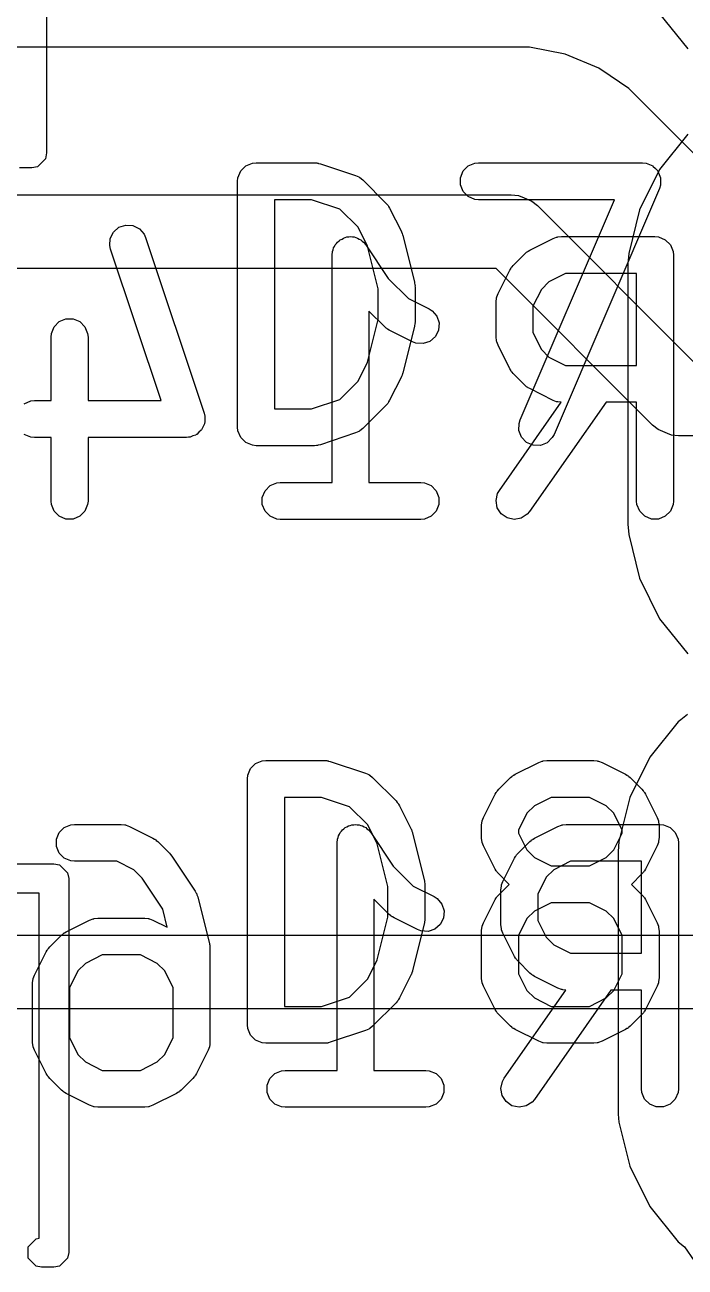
# Model space of a CAD drawing. Header units: inches. Extents: x 1.3 to 5.24, y -7.03 to -1.12.
# Drawn here: x 4.8434 to 4.9491, y -3.6894 to -3.4905 of the extents above; entities that cross this region are included whole.
import ezdxf

# ---------------------------------------------------------------- set-up
doc = ezdxf.new("R2010")
doc.units = ezdxf.units.IN
doc.header["$MEASUREMENT"] = 0
for name, color, linetype, true_color in [('B.Cu', 153, 'CONTINUOUS', 0x4d7fc4), ('B.Silkscreen', 31, 'CONTINUOUS', 0xe8b2a7), ('F.Cu', 13, 'CONTINUOUS', 0xc83434), ('F.Silkscreen', 41, 'CONTINUOUS', 0xf2eda1)]:
    doc.layers.add(name, color=color, linetype=linetype, true_color=true_color)

msp = doc.modelspace()

# ---------------------------------------------------------------- linework, layer by layer
at = {"layer": 'B.Cu', "linetype": 'CONTINUOUS'}
for p, q in [((4.92417, -3.49407), (4.67962, -3.49407)), ((4.92988, -3.49521), (4.92417, -3.49407)), ((4.92417, -3.49407), (4.92417, -3.49407)), ((4.93526, -3.49744), (4.92988, -3.49521)), ((4.92988, -3.49521), (4.92988, -3.49521)), ((4.93708, -3.49866), (4.93526, -3.49744)), ((4.9401, -3.50067), (4.93708, -3.49866)), ((4.93708, -3.49866), (4.93708, -3.49866)), ((4.9512, -3.51177), (4.9401, -3.50067)), ((4.9401, -3.50067), (4.9401, -3.50067)), ((4.6678, -3.51772), (4.92126, -3.51772)), ((4.92126, -3.51772), (4.92241, -3.51783)), ((4.92241, -3.51783), (4.92329, -3.5182)), ((4.92329, -3.5182), (4.92454, -3.51871)), ((4.92454, -3.51871), (4.92544, -3.51945)), ((4.92544, -3.51945), (4.95048, -3.54449)), ((4.91881, -3.52953), (4.66535, -3.52953)), ((4.94386, -3.55457), (4.91881, -3.52953)), ((4.94475, -3.5553), (4.94386, -3.55457)), ((4.94626, -3.55593), (4.94475, -3.5553)), ((4.94688, -3.55619), (4.94626, -3.55593)), ((4.94803, -3.5563), (4.94688, -3.55619)), ((4.96457, -3.5563), (4.94803, -3.5563)), ((4.82567, -3.63622), (4.96299, -3.63622)), ((4.96299, -3.64803), (4.82323, -3.64803))]:
    msp.add_line(p, q, dxfattribs=at)
at = {"layer": 'B.Silkscreen', "linetype": 'CONTINUOUS'}
for p, q in [((4.85705, -3.5247), (4.85757, -3.52367)), ((4.85757, -3.52367), (4.85844, -3.52292)), ((4.85844, -3.52292), (4.85953, -3.52255)), ((4.85953, -3.52255), (4.86068, -3.52263)), ((4.86068, -3.52263), (4.86171, -3.52315)), ((4.86171, -3.52315), (4.86246, -3.52402)), ((4.85697, -3.52585), (4.85705, -3.5247)), ((4.86246, -3.52402), (4.8627, -3.52455)), ((4.8627, -3.52455), (4.87207, -3.55267)), ((4.89295, -3.52598), (4.89306, -3.52571)), ((4.89306, -3.52571), (4.89327, -3.52551)), ((4.89327, -3.52551), (4.89343, -3.52527)), ((4.89343, -3.52527), (4.89367, -3.5251)), ((4.89367, -3.5251), (4.89388, -3.5249)), ((4.89388, -3.5249), (4.89415, -3.52479)), ((4.89415, -3.52479), (4.89439, -3.52463)), ((4.89439, -3.52463), (4.89468, -3.52457)), ((4.89468, -3.52457), (4.89494, -3.52446)), ((4.89494, -3.52446), (4.89524, -3.52446)), ((4.89524, -3.52446), (4.89552, -3.5244)), ((4.89552, -3.5244), (4.89581, -3.52446)), ((4.89581, -3.52446), (4.8961, -3.52446)), ((4.8961, -3.52446), (4.89637, -3.52457)), ((4.89637, -3.52457), (4.89665, -3.52463)), ((4.89665, -3.52463), (4.89689, -3.52479)), ((4.89689, -3.52479), (4.89716, -3.5249)), ((4.89716, -3.5249), (4.89737, -3.52511)), ((4.89737, -3.52511), (4.89761, -3.52527)), ((4.89761, -3.52527), (4.89797, -3.52571)), ((4.89797, -3.52571), (4.89797, -3.52571)), ((4.89797, -3.52571), (4.89797, -3.52572)), ((4.89797, -3.52572), (4.89798, -3.52572)), ((4.89798, -3.52572), (4.90156, -3.5311)), ((4.9242, -3.52659), (4.92794, -3.52471)), ((4.92794, -3.52471), (4.92849, -3.52451)), ((4.92849, -3.52451), (4.92859, -3.5245)), ((4.92859, -3.5245), (4.92869, -3.52446)), ((4.92869, -3.52446), (4.92927, -3.5244)), ((4.92927, -3.5244), (4.94426, -3.5244)), ((4.94426, -3.5244), (4.94484, -3.52446)), ((4.94484, -3.52446), (4.9459, -3.5249)), ((4.9459, -3.5249), (4.94672, -3.52571)), ((4.94672, -3.52571), (4.94716, -3.52678)), ((4.8571, -3.52641), (4.85697, -3.52585)), ((4.86518, -3.55065), (4.8571, -3.52641)), ((4.89257, -3.52735), (4.89262, -3.52678)), ((4.89257, -3.52736), (4.89257, -3.52735)), ((4.89257, -3.52735), (4.89257, -3.52735)), ((4.89257, -3.52735), (4.89257, -3.52735)), ((4.89257, -3.56377), (4.89257, -3.52736)), ((4.89262, -3.52678), (4.89274, -3.52651)), ((4.89274, -3.52651), (4.89279, -3.52622)), ((4.89279, -3.52622), (4.89295, -3.52598)), ((4.92155, -3.52902), (4.92343, -3.52714)), ((4.92343, -3.52714), (4.92365, -3.52696)), ((4.92365, -3.52696), (4.92371, -3.5269)), ((4.92371, -3.5269), (4.92379, -3.52684)), ((4.92379, -3.52684), (4.92388, -3.52677)), ((4.92388, -3.52677), (4.92395, -3.52674)), ((4.92395, -3.52674), (4.9242, -3.52659)), ((4.94716, -3.52678), (4.94722, -3.52736)), ((4.94722, -3.52736), (4.94722, -3.56673)), ((4.91913, -3.53353), (4.921, -3.52978)), ((4.921, -3.52978), (4.92116, -3.52954)), ((4.92116, -3.52954), (4.92119, -3.52946)), ((4.92119, -3.52946), (4.92125, -3.52938)), ((4.92125, -3.52938), (4.92131, -3.52929)), ((4.92131, -3.52929), (4.92137, -3.52924)), ((4.92137, -3.52924), (4.92155, -3.52902)), ((4.90156, -3.5311), (4.90477, -3.5343)), ((4.92726, -3.53166), (4.92607, -3.53285)), ((4.92996, -3.53031), (4.92726, -3.53166)), ((4.94131, -3.53031), (4.92996, -3.53031)), ((4.94131, -3.54502), (4.94131, -3.53031)), ((4.91892, -3.53407), (4.91913, -3.53353)), ((4.92607, -3.53285), (4.92472, -3.53555)), ((4.90477, -3.5343), (4.90809, -3.53596)), ((4.91881, -3.53485), (4.91887, -3.53428)), ((4.91881, -3.54048), (4.91881, -3.53485)), ((4.91887, -3.53428), (4.91891, -3.53418)), ((4.91891, -3.53418), (4.91892, -3.53407)), ((4.92472, -3.53555), (4.92472, -3.53978)), ((4.84888, -3.53802), (4.84995, -3.53758)), ((4.84995, -3.53758), (4.8511, -3.53758)), ((4.8511, -3.53758), (4.85217, -3.53802)), ((4.90093, -3.53882), (4.89847, -3.53636)), ((4.89847, -3.53636), (4.89847, -3.56377)), ((4.90809, -3.53596), (4.90858, -3.53627)), ((4.90858, -3.53627), (4.90933, -3.53714)), ((4.90933, -3.53714), (4.9097, -3.53823)), ((4.84763, -3.5399), (4.84807, -3.53884)), ((4.84807, -3.53884), (4.84888, -3.53802)), ((4.85217, -3.53802), (4.85298, -3.53884)), ((4.85298, -3.53884), (4.85342, -3.5399)), ((4.90116, -3.539), (4.90093, -3.53882)), ((4.90121, -3.53906), (4.90116, -3.539)), ((4.9013, -3.53912), (4.90121, -3.53906)), ((4.90138, -3.53918), (4.9013, -3.53912)), ((4.90145, -3.53921), (4.90138, -3.53918)), ((4.9017, -3.53937), (4.90145, -3.53921)), ((4.90545, -3.54124), (4.9017, -3.53937)), ((4.90962, -3.53938), (4.9091, -3.54041)), ((4.9097, -3.53823), (4.90962, -3.53938)), ((4.84757, -3.54048), (4.84763, -3.5399)), ((4.84757, -3.55065), (4.84757, -3.54048)), ((4.85342, -3.5399), (4.85348, -3.54048)), ((4.85348, -3.54048), (4.85348, -3.55065)), ((4.90599, -3.54145), (4.90545, -3.54124)), ((4.90714, -3.54153), (4.90599, -3.54145)), ((4.90823, -3.54117), (4.90714, -3.54153)), ((4.9091, -3.54041), (4.90823, -3.54117)), ((4.91887, -3.54105), (4.91881, -3.54048)), ((4.91891, -3.54115), (4.91887, -3.54105)), ((4.91892, -3.54126), (4.91891, -3.54115)), ((4.91913, -3.5418), (4.91892, -3.54126)), ((4.92472, -3.53978), (4.92607, -3.54248)), ((4.921, -3.54555), (4.91913, -3.5418)), ((4.92607, -3.54248), (4.92726, -3.54368)), ((4.92726, -3.54368), (4.92996, -3.54502)), ((4.92116, -3.5458), (4.921, -3.54555)), ((4.92996, -3.54502), (4.94131, -3.54502)), ((4.92119, -3.54587), (4.92116, -3.5458)), ((4.92125, -3.54595), (4.92119, -3.54587)), ((4.92131, -3.54604), (4.92125, -3.54595)), ((4.92137, -3.54609), (4.92131, -3.54604)), ((4.92155, -3.54632), (4.92137, -3.54609)), ((4.92343, -3.54819), (4.92155, -3.54632)), ((4.92365, -3.54838), (4.92343, -3.54819)), ((4.92371, -3.54844), (4.92365, -3.54838)), ((4.92379, -3.54849), (4.92371, -3.54844)), ((4.92388, -3.54856), (4.92379, -3.54849)), ((4.92395, -3.54859), (4.92388, -3.54856)), ((4.9242, -3.54874), (4.92395, -3.54859)), ((4.92794, -3.55062), (4.9242, -3.54874)), ((4.84326, -3.55115), (4.84432, -3.55071)), ((4.84432, -3.55071), (4.8449, -3.55065)), ((4.8449, -3.55065), (4.84757, -3.55065)), ((4.85348, -3.55065), (4.86518, -3.55065)), ((4.91935, -3.56503), (4.92922, -3.55093)), ((4.93643, -3.55093), (4.92418, -3.56842)), ((4.92849, -3.55083), (4.92794, -3.55062)), ((4.92859, -3.55083), (4.92849, -3.55083)), ((4.92869, -3.55087), (4.92859, -3.55083)), ((4.92922, -3.55093), (4.92869, -3.55087)), ((4.94131, -3.55093), (4.93643, -3.55093)), ((4.94131, -3.56673), (4.94131, -3.55093)), ((4.87207, -3.55267), (4.87214, -3.55295)), ((4.87214, -3.55295), (4.87217, -3.55303)), ((4.87217, -3.55303), (4.87217, -3.55308)), ((4.87217, -3.55308), (4.8722, -3.55323)), ((4.8722, -3.55323), (4.87217, -3.5537)), ((4.87161, -3.55541), (4.87125, -3.55572)), ((4.87165, -3.55532), (4.87161, -3.55541)), ((4.87173, -3.55524), (4.87165, -3.55532)), ((4.87191, -3.5548), (4.87173, -3.55524)), ((4.87212, -3.55438), (4.87191, -3.5548)), ((4.87213, -3.55428), (4.87212, -3.55438)), ((4.87217, -3.55418), (4.87213, -3.55428)), ((4.87217, -3.5537), (4.87217, -3.55418)), ((4.84432, -3.5565), (4.84326, -3.55606)), ((4.8449, -3.55655), (4.84432, -3.5565)), ((4.84757, -3.55655), (4.8449, -3.55655)), ((4.84757, -3.56673), (4.84757, -3.55655)), ((4.86927, -3.55655), (4.85348, -3.55655)), ((4.85348, -3.55655), (4.85348, -3.56673)), ((4.86956, -3.55653), (4.86927, -3.55655)), ((4.86964, -3.55653), (4.86956, -3.55653)), ((4.8697, -3.55651), (4.86964, -3.55653)), ((4.86985, -3.5565), (4.8697, -3.55651)), ((4.87029, -3.55632), (4.86985, -3.5565)), ((4.87073, -3.55617), (4.87029, -3.55632)), ((4.87081, -3.5561), (4.87073, -3.55617)), ((4.87091, -3.55606), (4.87081, -3.5561)), ((4.87125, -3.55572), (4.87091, -3.55606)), ((4.88137, -3.56615), (4.88182, -3.56508)), ((4.88182, -3.56508), (4.88263, -3.56427)), ((4.88263, -3.56427), (4.88369, -3.56383)), ((4.88369, -3.56383), (4.88427, -3.56377)), ((4.88427, -3.56377), (4.89257, -3.56377)), ((4.89847, -3.56377), (4.90677, -3.56377)), ((4.90677, -3.56377), (4.90734, -3.56383)), ((4.90734, -3.56383), (4.90841, -3.56427)), ((4.90841, -3.56427), (4.90922, -3.56508)), ((4.90922, -3.56508), (4.90966, -3.56615)), ((4.91881, -3.56666), (4.91906, -3.56554)), ((4.91906, -3.56554), (4.91935, -3.56503)), ((4.84763, -3.5673), (4.84757, -3.56673)), ((4.84807, -3.56837), (4.84763, -3.5673)), ((4.85342, -3.5673), (4.85298, -3.56837)), ((4.85348, -3.56673), (4.85342, -3.5673)), ((4.88137, -3.5673), (4.88137, -3.56615)), ((4.88182, -3.56837), (4.88137, -3.5673)), ((4.90966, -3.5673), (4.90922, -3.56837)), ((4.90966, -3.56615), (4.90966, -3.5673)), ((4.91901, -3.5678), (4.91881, -3.56666)), ((4.94137, -3.5673), (4.94131, -3.56673)), ((4.94181, -3.56837), (4.94137, -3.5673)), ((4.94716, -3.5673), (4.94672, -3.56837)), ((4.94722, -3.56673), (4.94716, -3.5673)), ((4.84888, -3.56918), (4.84807, -3.56837)), ((4.84995, -3.56962), (4.84888, -3.56918)), ((4.85217, -3.56918), (4.8511, -3.56962)), ((4.85298, -3.56837), (4.85217, -3.56918)), ((4.88263, -3.56918), (4.88182, -3.56837)), ((4.88369, -3.56962), (4.88263, -3.56918)), ((4.90841, -3.56918), (4.90734, -3.56962)), ((4.90922, -3.56837), (4.90841, -3.56918)), ((4.91963, -3.56877), (4.91901, -3.5678)), ((4.92058, -3.56943), (4.91963, -3.56877)), ((4.9217, -3.56968), (4.92058, -3.56943)), ((4.92284, -3.56948), (4.9217, -3.56968)), ((4.92381, -3.56886), (4.92284, -3.56948)), ((4.92418, -3.56842), (4.92381, -3.56886)), ((4.94262, -3.56918), (4.94181, -3.56837)), ((4.94369, -3.56962), (4.94262, -3.56918)), ((4.9459, -3.56918), (4.94484, -3.56962)), ((4.94672, -3.56837), (4.9459, -3.56918)), ((4.8511, -3.56962), (4.84995, -3.56962)), ((4.88427, -3.56968), (4.88369, -3.56962)), ((4.90677, -3.56968), (4.88427, -3.56968)), ((4.90734, -3.56962), (4.90677, -3.56968)), ((4.94484, -3.56962), (4.94369, -3.56962)), ((4.84886, -3.61981), (4.84967, -3.61899)), ((4.84967, -3.61899), (4.85074, -3.61855)), ((4.85074, -3.61855), (4.85131, -3.6185)), ((4.85131, -3.6185), (4.85881, -3.6185)), ((4.85881, -3.6185), (4.85939, -3.61855)), ((4.85939, -3.61855), (4.85949, -3.61859)), ((4.85949, -3.61859), (4.85959, -3.6186)), ((4.85959, -3.6186), (4.86013, -3.61881)), ((4.86013, -3.61881), (4.86388, -3.62068)), ((4.89422, -3.61936), (4.89446, -3.6192)), ((4.89446, -3.6192), (4.89467, -3.61899)), ((4.89467, -3.61899), (4.89494, -3.61888)), ((4.89494, -3.61888), (4.89518, -3.61872)), ((4.89518, -3.61872), (4.89546, -3.61866)), ((4.89546, -3.61866), (4.89573, -3.61855)), ((4.89573, -3.61855), (4.89602, -3.61855)), ((4.89602, -3.61855), (4.89631, -3.6185)), ((4.89631, -3.6185), (4.89659, -3.61855)), ((4.89659, -3.61855), (4.89688, -3.61855)), ((4.89688, -3.61855), (4.89715, -3.61867)), ((4.89715, -3.61867), (4.89744, -3.61872)), ((4.89744, -3.61872), (4.89768, -3.61888)), ((4.89768, -3.61888), (4.89795, -3.61899)), ((4.89795, -3.61899), (4.89815, -3.6192)), ((4.89815, -3.6192), (4.8984, -3.61936)), ((4.92498, -3.62068), (4.92873, -3.61881)), ((4.92873, -3.61881), (4.92927, -3.6186)), ((4.92927, -3.6186), (4.92938, -3.61859)), ((4.92938, -3.61859), (4.92948, -3.61855)), ((4.92948, -3.61855), (4.93005, -3.6185)), ((4.93005, -3.6185), (4.94505, -3.6185)), ((4.94505, -3.6185), (4.94563, -3.61855)), ((4.94563, -3.61855), (4.94669, -3.61899)), ((4.94669, -3.61899), (4.94751, -3.61981)), ((4.84842, -3.62087), (4.84886, -3.61981)), ((4.84842, -3.62203), (4.84842, -3.62087)), ((4.86388, -3.62068), (4.86413, -3.62084)), ((4.86413, -3.62084), (4.8642, -3.62087)), ((4.8642, -3.62087), (4.86428, -3.62094)), ((4.86428, -3.62094), (4.86437, -3.62099)), ((4.86437, -3.62099), (4.86442, -3.62105)), ((4.86442, -3.62105), (4.86465, -3.62124)), ((4.86465, -3.62124), (4.86652, -3.62311)), ((4.89335, -3.62144), (4.89341, -3.62087)), ((4.89341, -3.62087), (4.89352, -3.6206)), ((4.89352, -3.6206), (4.89358, -3.62032)), ((4.89358, -3.62032), (4.89374, -3.62008)), ((4.89374, -3.62008), (4.89385, -3.61981)), ((4.89385, -3.61981), (4.89406, -3.6196)), ((4.89406, -3.6196), (4.89422, -3.61936)), ((4.8984, -3.61936), (4.89876, -3.61981)), ((4.89876, -3.61981), (4.89876, -3.61981)), ((4.89876, -3.61981), (4.89876, -3.61981)), ((4.89876, -3.61981), (4.89876, -3.61981)), ((4.89876, -3.61981), (4.90235, -3.62519)), ((4.92234, -3.62311), (4.92422, -3.62124)), ((4.92422, -3.62124), (4.92444, -3.62105)), ((4.92444, -3.62105), (4.92449, -3.62099)), ((4.92449, -3.62099), (4.92458, -3.62094)), ((4.92458, -3.62094), (4.92466, -3.62087)), ((4.92466, -3.62087), (4.92473, -3.62084)), ((4.92473, -3.62084), (4.92498, -3.62068)), ((4.94751, -3.61981), (4.94795, -3.62087)), ((4.94795, -3.62087), (4.948, -3.62145)), ((4.84886, -3.62309), (4.84842, -3.62203)), ((4.84967, -3.6239), (4.84886, -3.62309)), ((4.86652, -3.62311), (4.86652, -3.62311)), ((4.86652, -3.62311), (4.86653, -3.62311)), ((4.86653, -3.62311), (4.86671, -3.62334)), ((4.89335, -3.62145), (4.89335, -3.62144)), ((4.89335, -3.65787), (4.89335, -3.62145)), ((4.89335, -3.62145), (4.89335, -3.62145)), ((4.89335, -3.62145), (4.89335, -3.62145)), ((4.92215, -3.62334), (4.92234, -3.62311)), ((4.948, -3.62145), (4.948, -3.66082)), ((4.85074, -3.62435), (4.84967, -3.6239)), ((4.85131, -3.6244), (4.85074, -3.62435)), ((4.85811, -3.6244), (4.85131, -3.6244)), ((4.86081, -3.62575), (4.85811, -3.6244)), ((4.86671, -3.62334), (4.86689, -3.62356)), ((4.86689, -3.62356), (4.86689, -3.62356)), ((4.86689, -3.62356), (4.86689, -3.62356)), ((4.86689, -3.62356), (4.87064, -3.62919)), ((4.90235, -3.62519), (4.90555, -3.6284)), ((4.91991, -3.62763), (4.92179, -3.62388)), ((4.92179, -3.62388), (4.92194, -3.62363)), ((4.92194, -3.62363), (4.92197, -3.62356)), ((4.92197, -3.62356), (4.92204, -3.62348)), ((4.92204, -3.62348), (4.9221, -3.62339)), ((4.9221, -3.62339), (4.92215, -3.62334)), ((4.93075, -3.6244), (4.92805, -3.62575)), ((4.9421, -3.6244), (4.93075, -3.6244)), ((4.9421, -3.63912), (4.9421, -3.6244)), ((4.86214, -3.62708), (4.86081, -3.62575)), ((4.86544, -3.63204), (4.86214, -3.62708)), ((4.92685, -3.62695), (4.92551, -3.62965)), ((4.92805, -3.62575), (4.92685, -3.62695)), ((4.87064, -3.62919), (4.87081, -3.6295)), ((4.90555, -3.6284), (4.90888, -3.63006)), ((4.9196, -3.62895), (4.91966, -3.62837)), ((4.9196, -3.63457), (4.9196, -3.62895)), ((4.91966, -3.62837), (4.9197, -3.62827)), ((4.9197, -3.62827), (4.91971, -3.62817)), ((4.91971, -3.62817), (4.91991, -3.62763)), ((4.87081, -3.6295), (4.87086, -3.62956)), ((4.87086, -3.62956), (4.87088, -3.62963)), ((4.87088, -3.62963), (4.87091, -3.6297)), ((4.87091, -3.6297), (4.87093, -3.62977)), ((4.87093, -3.62977), (4.87105, -3.63011)), ((4.87105, -3.63011), (4.87292, -3.63761)), ((4.90172, -3.63291), (4.89926, -3.63045)), ((4.89926, -3.63045), (4.89926, -3.65787)), ((4.90888, -3.63006), (4.90937, -3.63037)), ((4.90937, -3.63037), (4.91012, -3.63124)), ((4.91012, -3.63124), (4.91048, -3.63233)), ((4.92551, -3.62965), (4.92551, -3.63388)), ((4.86617, -3.63495), (4.86544, -3.63204)), ((4.90194, -3.6331), (4.90172, -3.63291)), ((4.902, -3.63316), (4.90194, -3.6331)), ((4.90208, -3.63321), (4.902, -3.63316)), ((4.90217, -3.63328), (4.90208, -3.63321)), ((4.91048, -3.63233), (4.9104, -3.63348)), ((4.84999, -3.63568), (4.85374, -3.63381)), ((4.85374, -3.63381), (4.85428, -3.6336)), ((4.85428, -3.6336), (4.85439, -3.63359)), ((4.85439, -3.63359), (4.85449, -3.63355)), ((4.85449, -3.63355), (4.85506, -3.63349)), ((4.85506, -3.63349), (4.86256, -3.63349)), ((4.86256, -3.63349), (4.86314, -3.63355)), ((4.86314, -3.63355), (4.86323, -3.63359)), ((4.86323, -3.63359), (4.86334, -3.6336)), ((4.86334, -3.6336), (4.86388, -3.63381)), ((4.86388, -3.63381), (4.86617, -3.63495)), ((4.90224, -3.63331), (4.90217, -3.63328)), ((4.90249, -3.63346), (4.90224, -3.63331)), ((4.90623, -3.63534), (4.90249, -3.63346)), ((4.90989, -3.63451), (4.90902, -3.63526)), ((4.9104, -3.63348), (4.90989, -3.63451)), ((4.91966, -3.63515), (4.9196, -3.63457)), ((4.9197, -3.63525), (4.91966, -3.63515)), ((4.92551, -3.63388), (4.92685, -3.63657)), ((4.84735, -3.63811), (4.84922, -3.63623)), ((4.84922, -3.63623), (4.84945, -3.63605)), ((4.84945, -3.63605), (4.8495, -3.63599)), ((4.8495, -3.63599), (4.84959, -3.63593)), ((4.84959, -3.63593), (4.84967, -3.63587)), ((4.84967, -3.63587), (4.84974, -3.63584)), ((4.84974, -3.63584), (4.84999, -3.63568)), ((4.90678, -3.63555), (4.90623, -3.63534)), ((4.90792, -3.63563), (4.90678, -3.63555)), ((4.90902, -3.63526), (4.90792, -3.63563)), ((4.91971, -3.63535), (4.9197, -3.63525)), ((4.91991, -3.63589), (4.91971, -3.63535)), ((4.92179, -3.63964), (4.91991, -3.63589)), ((4.92685, -3.63657), (4.92805, -3.63777)), ((4.84492, -3.64263), (4.8468, -3.63888)), ((4.8468, -3.63888), (4.84695, -3.63863)), ((4.84695, -3.63863), (4.84698, -3.63856)), ((4.84698, -3.63856), (4.84705, -3.63848)), ((4.84705, -3.63848), (4.8471, -3.63839)), ((4.8471, -3.63839), (4.84716, -3.63834)), ((4.84716, -3.63834), (4.84735, -3.63811)), ((4.87292, -3.63761), (4.87294, -3.63771)), ((4.87294, -3.63771), (4.87296, -3.63775)), ((4.87296, -3.63775), (4.87298, -3.63796)), ((4.87298, -3.63796), (4.87301, -3.63818)), ((4.87301, -3.63818), (4.873, -3.63822)), ((4.873, -3.63822), (4.87301, -3.63832)), ((4.87301, -3.63832), (4.87301, -3.65332)), ((4.92805, -3.63777), (4.93075, -3.63912)), ((4.93075, -3.63912), (4.9421, -3.63912)), ((4.85306, -3.64075), (4.85186, -3.64195)), ((4.85576, -3.6394), (4.85306, -3.64075)), ((4.86186, -3.6394), (4.85576, -3.6394)), ((4.86456, -3.64075), (4.86186, -3.6394)), ((4.86576, -3.64195), (4.86456, -3.64075)), ((4.92194, -3.63989), (4.92179, -3.63964)), ((4.92197, -3.63996), (4.92194, -3.63989)), ((4.92204, -3.64004), (4.92197, -3.63996)), ((4.9221, -3.64013), (4.92204, -3.64004)), ((4.92215, -3.64018), (4.9221, -3.64013)), ((4.92234, -3.64041), (4.92215, -3.64018)), ((4.92422, -3.64229), (4.92234, -3.64041)), ((4.84471, -3.64317), (4.84492, -3.64263)), ((4.84471, -3.64327), (4.84471, -3.64317)), ((4.85186, -3.64195), (4.85052, -3.64464)), ((4.86711, -3.64464), (4.86576, -3.64195)), ((4.92444, -3.64247), (4.92422, -3.64229)), ((4.92449, -3.64253), (4.92444, -3.64247)), ((4.92458, -3.64259), (4.92449, -3.64253)), ((4.92466, -3.64265), (4.92458, -3.64259)), ((4.92473, -3.64268), (4.92466, -3.64265)), ((4.92498, -3.64284), (4.92473, -3.64268)), ((4.92873, -3.64471), (4.92498, -3.64284)), ((4.84461, -3.64395), (4.84467, -3.64337)), ((4.84461, -3.65332), (4.84461, -3.64395)), ((4.84467, -3.64337), (4.84471, -3.64327)), ((4.85052, -3.64464), (4.85052, -3.65262)), ((4.86711, -3.65262), (4.86711, -3.64464)), ((4.92013, -3.65913), (4.93001, -3.64502)), ((4.93721, -3.64502), (4.92497, -3.66251)), ((4.92927, -3.64492), (4.92873, -3.64471)), ((4.92938, -3.64493), (4.92927, -3.64492)), ((4.92948, -3.64497), (4.92938, -3.64493)), ((4.93001, -3.64502), (4.92948, -3.64497)), ((4.9421, -3.64502), (4.93721, -3.64502)), ((4.9421, -3.66082), (4.9421, -3.64502)), ((4.85052, -3.65262), (4.85186, -3.65532)), ((4.86576, -3.65532), (4.86711, -3.65262)), ((4.84467, -3.6539), (4.84461, -3.65332)), ((4.84471, -3.65399), (4.84467, -3.6539)), ((4.84471, -3.6541), (4.84471, -3.65399)), ((4.84492, -3.65464), (4.84471, -3.6541)), ((4.8468, -3.65839), (4.84492, -3.65464)), ((4.8727, -3.65464), (4.87083, -3.65839)), ((4.87291, -3.6541), (4.8727, -3.65464)), ((4.87292, -3.65399), (4.87291, -3.6541)), ((4.87296, -3.6539), (4.87292, -3.65399)), ((4.87301, -3.65332), (4.87296, -3.6539)), ((4.85186, -3.65532), (4.85306, -3.65652)), ((4.85306, -3.65652), (4.85576, -3.65787)), ((4.86186, -3.65787), (4.86456, -3.65652)), ((4.86456, -3.65652), (4.86576, -3.65532)), ((4.84695, -3.65864), (4.8468, -3.65839)), ((4.84698, -3.65871), (4.84695, -3.65864)), ((4.84705, -3.65879), (4.84698, -3.65871)), ((4.8471, -3.65888), (4.84705, -3.65879)), ((4.84716, -3.65893), (4.8471, -3.65888)), ((4.84735, -3.65916), (4.84716, -3.65893)), ((4.85576, -3.65787), (4.86186, -3.65787)), ((4.87046, -3.65893), (4.87027, -3.65916)), ((4.87052, -3.65888), (4.87046, -3.65893)), ((4.87057, -3.65879), (4.87052, -3.65888)), ((4.87064, -3.65871), (4.87057, -3.65879)), ((4.87067, -3.65864), (4.87064, -3.65871)), ((4.87083, -3.65839), (4.87067, -3.65864)), ((4.8826, -3.65918), (4.88342, -3.65836)), ((4.88342, -3.65836), (4.88448, -3.65792)), ((4.88448, -3.65792), (4.88506, -3.65787)), ((4.88506, -3.65787), (4.89335, -3.65787)), ((4.89926, -3.65787), (4.90756, -3.65787)), ((4.90756, -3.65787), (4.90813, -3.65792)), ((4.90813, -3.65792), (4.9092, -3.65836)), ((4.9092, -3.65836), (4.91001, -3.65918)), ((4.84922, -3.66103), (4.84735, -3.65916)), ((4.84945, -3.66122), (4.84922, -3.66103)), ((4.8684, -3.66103), (4.86817, -3.66122)), ((4.87027, -3.65916), (4.8684, -3.66103)), ((4.88216, -3.66024), (4.8826, -3.65918)), ((4.88216, -3.6614), (4.88216, -3.66024)), ((4.91001, -3.65918), (4.91045, -3.66024)), ((4.91045, -3.66024), (4.91045, -3.6614)), ((4.9196, -3.66076), (4.91985, -3.65963)), ((4.9198, -3.66189), (4.9196, -3.66076)), ((4.91985, -3.65963), (4.92013, -3.65913)), ((4.94215, -3.6614), (4.9421, -3.66082)), ((4.948, -3.66082), (4.94795, -3.6614)), ((4.8495, -3.66128), (4.84945, -3.66122)), ((4.84959, -3.66133), (4.8495, -3.66128)), ((4.84967, -3.6614), (4.84959, -3.66133)), ((4.84974, -3.66143), (4.84967, -3.6614)), ((4.84999, -3.66159), (4.84974, -3.66143)), ((4.85374, -3.66346), (4.84999, -3.66159)), ((4.86763, -3.66159), (4.86388, -3.66346)), ((4.86788, -3.66143), (4.86763, -3.66159)), ((4.86795, -3.6614), (4.86788, -3.66143)), ((4.86803, -3.66133), (4.86795, -3.6614)), ((4.86812, -3.66128), (4.86803, -3.66133)), ((4.86817, -3.66122), (4.86812, -3.66128)), ((4.8826, -3.66246), (4.88216, -3.6614)), ((4.88342, -3.66327), (4.8826, -3.66246)), ((4.91001, -3.66246), (4.9092, -3.66327)), ((4.91045, -3.6614), (4.91001, -3.66246)), ((4.92042, -3.66286), (4.9198, -3.66189)), ((4.92136, -3.66352), (4.92042, -3.66286)), ((4.9246, -3.66295), (4.92362, -3.66357)), ((4.92497, -3.66251), (4.9246, -3.66295)), ((4.9426, -3.66246), (4.94215, -3.6614)), ((4.94341, -3.66327), (4.9426, -3.66246)), ((4.94751, -3.66246), (4.94669, -3.66327)), ((4.94795, -3.6614), (4.94751, -3.66246)), ((4.85428, -3.66367), (4.85374, -3.66346)), ((4.85439, -3.66368), (4.85428, -3.66367)), ((4.85449, -3.66372), (4.85439, -3.66368)), ((4.85506, -3.66377), (4.85449, -3.66372)), ((4.86256, -3.66377), (4.85506, -3.66377)), ((4.86314, -3.66372), (4.86256, -3.66377)), ((4.86323, -3.66368), (4.86314, -3.66372)), ((4.86334, -3.66367), (4.86323, -3.66368)), ((4.86388, -3.66346), (4.86334, -3.66367)), ((4.88448, -3.66372), (4.88342, -3.66327)), ((4.88506, -3.66377), (4.88448, -3.66372)), ((4.90756, -3.66377), (4.88506, -3.66377)), ((4.90813, -3.66372), (4.90756, -3.66377)), ((4.9092, -3.66327), (4.90813, -3.66372)), ((4.92249, -3.66377), (4.92136, -3.66352)), ((4.92362, -3.66357), (4.92249, -3.66377)), ((4.94447, -3.66372), (4.94341, -3.66327)), ((4.94563, -3.66372), (4.94447, -3.66372)), ((4.94669, -3.66327), (4.94563, -3.66372))]:
    msp.add_line(p, q, dxfattribs=at)
at = {"layer": 'F.Cu', "linetype": 'CONTINUOUS'}
for p, q in [((4.94501, -3.48873), (4.94954, -3.49436)), ((4.94954, -3.508), (4.94501, -3.51364)), ((4.94501, -3.51364), (4.9418, -3.52011)), ((4.9418, -3.52011), (4.94005, -3.52713)), ((4.94005, -3.52713), (4.93994, -3.52875)), ((4.93994, -3.52875), (4.93994, -3.57046)), ((4.93994, -3.57046), (4.94005, -3.57208)), ((4.94005, -3.57208), (4.9418, -3.5791)), ((4.9418, -3.5791), (4.94501, -3.58558)), ((4.94501, -3.58558), (4.94954, -3.59121)), ((4.94947, -3.60088), (4.94838, -3.60176)), ((4.94796, -3.6021), (4.94343, -3.60773)), ((4.94838, -3.60176), (4.94796, -3.6021)), ((4.94343, -3.60773), (4.94022, -3.61421)), ((4.94022, -3.61421), (4.93848, -3.62122)), ((4.93848, -3.62122), (4.93837, -3.62285)), ((4.93848, -3.62122), (4.93848, -3.62122)), ((4.93837, -3.62285), (4.93837, -3.66455)), ((4.93837, -3.66455), (4.93839, -3.66489)), ((4.93839, -3.66489), (4.93848, -3.66618)), ((4.93848, -3.66618), (4.94022, -3.67319)), ((4.94022, -3.67319), (4.94343, -3.67967)), ((4.94343, -3.67967), (4.94796, -3.6853)), ((4.94796, -3.6853), (4.94796, -3.6853)), ((4.94796, -3.6853), (4.94897, -3.68612)), ((4.94897, -3.68612), (4.95054, -3.68837))]:
    msp.add_line(p, q, dxfattribs=at)
at = {"layer": 'F.Silkscreen', "linetype": 'CONTINUOUS'}
for p, q in [((4.84685, -3.45118), (4.84685, -3.51102)), ((4.84685, -3.51102), (4.84667, -3.51193)), ((4.84449, -3.51339), (4.84252, -3.51339)), ((4.84539, -3.51321), (4.84449, -3.51339)), ((4.84667, -3.51193), (4.84539, -3.51321)), ((4.87749, -3.51497), (4.87793, -3.5139)), ((4.87793, -3.5139), (4.87875, -3.51309)), ((4.87875, -3.51309), (4.87981, -3.51265)), ((4.87981, -3.51265), (4.88039, -3.51259)), ((4.88039, -3.51259), (4.88976, -3.51259)), ((4.88976, -3.51259), (4.89006, -3.51262)), ((4.89006, -3.51262), (4.89013, -3.51261)), ((4.89013, -3.51261), (4.89024, -3.51264)), ((4.89024, -3.51264), (4.89034, -3.51265)), ((4.89034, -3.51265), (4.89041, -3.51268)), ((4.89041, -3.51268), (4.8907, -3.51274)), ((4.8907, -3.51274), (4.89632, -3.51462)), ((4.91311, -3.51497), (4.91356, -3.5139)), ((4.91356, -3.5139), (4.91437, -3.51309)), ((4.91437, -3.51309), (4.91543, -3.51265)), ((4.91543, -3.51265), (4.91601, -3.51259)), ((4.91601, -3.51259), (4.94226, -3.51259)), ((4.94226, -3.51259), (4.94283, -3.51265)), ((4.94283, -3.51265), (4.94285, -3.51266)), ((4.94285, -3.51266), (4.94287, -3.51266)), ((4.94287, -3.51266), (4.94338, -3.51287)), ((4.94338, -3.51287), (4.9439, -3.51309)), ((4.9439, -3.51309), (4.94391, -3.5131)), ((4.94391, -3.5131), (4.94393, -3.51311)), ((4.94393, -3.51311), (4.94432, -3.51351)), ((4.94432, -3.51351), (4.94471, -3.5139)), ((4.94471, -3.5139), (4.94472, -3.51392)), ((4.87744, -3.51554), (4.87749, -3.51497)), ((4.87744, -3.55491), (4.87744, -3.51554)), ((4.89632, -3.51462), (4.89685, -3.51485)), ((4.89685, -3.51485), (4.89693, -3.51492)), ((4.89693, -3.51492), (4.89703, -3.51496)), ((4.89703, -3.51496), (4.89748, -3.51533)), ((4.89748, -3.51533), (4.90123, -3.51908)), ((4.91311, -3.51612), (4.91311, -3.51497)), ((4.94472, -3.51392), (4.94473, -3.51393)), ((4.94473, -3.51393), (4.94494, -3.51445)), ((4.94494, -3.51445), (4.94515, -3.51497)), ((4.94515, -3.51497), (4.94515, -3.51499)), ((4.94515, -3.51499), (4.94516, -3.515)), ((4.94516, -3.515), (4.94515, -3.51556)), ((4.94515, -3.51556), (4.94515, -3.51612)), ((4.91356, -3.51718), (4.91311, -3.51612)), ((4.91437, -3.518), (4.91356, -3.51718)), ((4.94497, -3.51671), (4.9281, -3.55608)), ((4.94515, -3.51616), (4.94497, -3.51671)), ((4.94515, -3.51612), (4.94515, -3.51614)), ((4.94515, -3.51614), (4.94515, -3.51616)), ((4.88928, -3.5185), (4.88334, -3.5185)), ((4.88334, -3.5185), (4.88334, -3.55196)), ((4.89379, -3.52), (4.88928, -3.5185)), ((4.90123, -3.51908), (4.90141, -3.51931)), ((4.90141, -3.51931), (4.90147, -3.51936)), ((4.90147, -3.51936), (4.90153, -3.51945)), ((4.90153, -3.51945), (4.90159, -3.51953)), ((4.90159, -3.51953), (4.90162, -3.5196)), ((4.90162, -3.5196), (4.90178, -3.51985)), ((4.90178, -3.51985), (4.90365, -3.5236)), ((4.91543, -3.51844), (4.91437, -3.518)), ((4.91601, -3.5185), (4.91543, -3.51844)), ((4.93778, -3.5185), (4.91601, -3.5185)), ((4.92267, -3.55375), (4.93778, -3.5185)), ((4.89671, -3.52292), (4.89379, -3.52)), ((4.89823, -3.52595), (4.89671, -3.52292)), ((4.90365, -3.5236), (4.90367, -3.52364)), ((4.90367, -3.52364), (4.90368, -3.52366)), ((4.90368, -3.52366), (4.90377, -3.5239)), ((4.90377, -3.5239), (4.90386, -3.52414)), ((4.90386, -3.52414), (4.90386, -3.52416)), ((4.90386, -3.52416), (4.90388, -3.5242)), ((4.90388, -3.5242), (4.90575, -3.5317)), ((4.89993, -3.53278), (4.89823, -3.52595)), ((4.90575, -3.5317), (4.90577, -3.5318)), ((4.90577, -3.5318), (4.90578, -3.53184)), ((4.89993, -3.53768), (4.89993, -3.53278)), ((4.90578, -3.53184), (4.9058, -3.53206)), ((4.9058, -3.53206), (4.90584, -3.53227)), ((4.90584, -3.53227), (4.90583, -3.53232)), ((4.90583, -3.53232), (4.90584, -3.53242)), ((4.90584, -3.53242), (4.90584, -3.53804)), ((4.89823, -3.54451), (4.89993, -3.53768)), ((4.90575, -3.53876), (4.90388, -3.54626)), ((4.90577, -3.53866), (4.90575, -3.53876)), ((4.90578, -3.53862), (4.90577, -3.53866)), ((4.9058, -3.5384), (4.90578, -3.53862)), ((4.90584, -3.53818), (4.9058, -3.5384)), ((4.90584, -3.53804), (4.90583, -3.53814)), ((4.90583, -3.53814), (4.90584, -3.53818)), ((4.89671, -3.54754), (4.89823, -3.54451)), ((4.89379, -3.55046), (4.89671, -3.54754)), ((4.90365, -3.54686), (4.90178, -3.55061)), ((4.90367, -3.54682), (4.90365, -3.54686)), ((4.90368, -3.5468), (4.90367, -3.54682)), ((4.90377, -3.54656), (4.90368, -3.5468)), ((4.90386, -3.54632), (4.90377, -3.54656)), ((4.90388, -3.54626), (4.90386, -3.5463)), ((4.90386, -3.5463), (4.90386, -3.54632)), ((4.88928, -3.55196), (4.89379, -3.55046)), ((4.90123, -3.55138), (4.89748, -3.55513)), ((4.90141, -3.55115), (4.90123, -3.55138)), ((4.90147, -3.5511), (4.90141, -3.55115)), ((4.90153, -3.55101), (4.90147, -3.5511)), ((4.90159, -3.55093), (4.90153, -3.55101)), ((4.90162, -3.55086), (4.90159, -3.55093)), ((4.90178, -3.55061), (4.90162, -3.55086)), ((4.88334, -3.55196), (4.88928, -3.55196)), ((4.87749, -3.55549), (4.87744, -3.55491)), ((4.87793, -3.55655), (4.87749, -3.55549)), ((4.89685, -3.5556), (4.89632, -3.55584)), ((4.89693, -3.55554), (4.89685, -3.5556)), ((4.89703, -3.55549), (4.89693, -3.55554)), ((4.89748, -3.55513), (4.89703, -3.55549)), ((4.92248, -3.55545), (4.9225, -3.5543)), ((4.92291, -3.55652), (4.92248, -3.55545)), ((4.9225, -3.5543), (4.92267, -3.55375)), ((4.87875, -3.55737), (4.87793, -3.55655)), ((4.87981, -3.55781), (4.87875, -3.55737)), ((4.89632, -3.55584), (4.8907, -3.55772)), ((4.92371, -3.55735), (4.92291, -3.55652)), ((4.92477, -3.5578), (4.92371, -3.55735)), ((4.92699, -3.55739), (4.92593, -3.55782)), ((4.92782, -3.55658), (4.92699, -3.55739)), ((4.9281, -3.55608), (4.92782, -3.55658)), ((4.88039, -3.55787), (4.87981, -3.55781)), ((4.88976, -3.55787), (4.88039, -3.55787)), ((4.89006, -3.55784), (4.88976, -3.55787)), ((4.89013, -3.55784), (4.89006, -3.55784)), ((4.89024, -3.55782), (4.89013, -3.55784)), ((4.89034, -3.55781), (4.89024, -3.55782)), ((4.89041, -3.55778), (4.89034, -3.55781)), ((4.8907, -3.55772), (4.89041, -3.55778)), ((4.92593, -3.55782), (4.92477, -3.5578)), ((4.87951, -3.60957), (4.88032, -3.60876)), ((4.88032, -3.60876), (4.88139, -3.60832)), ((4.88139, -3.60832), (4.88196, -3.60826)), ((4.88196, -3.60826), (4.89134, -3.60826)), ((4.89134, -3.60826), (4.89163, -3.60829)), ((4.89163, -3.60829), (4.89171, -3.60828)), ((4.89171, -3.60828), (4.89181, -3.60831)), ((4.89181, -3.60831), (4.89191, -3.60832)), ((4.89191, -3.60832), (4.89199, -3.60835)), ((4.89199, -3.60835), (4.89227, -3.60841)), ((4.89227, -3.60841), (4.8979, -3.61029)), ((4.92189, -3.61045), (4.92564, -3.60857)), ((4.92564, -3.60857), (4.92618, -3.60837)), ((4.92618, -3.60837), (4.92629, -3.60836)), ((4.92629, -3.60836), (4.92638, -3.60832)), ((4.92638, -3.60832), (4.92696, -3.60826)), ((4.92696, -3.60826), (4.93446, -3.60826)), ((4.93446, -3.60826), (4.93503, -3.60832)), ((4.93503, -3.60832), (4.93513, -3.60836)), ((4.93513, -3.60836), (4.93524, -3.60837)), ((4.93524, -3.60837), (4.93578, -3.60857)), ((4.93578, -3.60857), (4.93953, -3.61045)), ((4.87901, -3.61121), (4.87907, -3.61064)), ((4.87901, -3.65058), (4.87901, -3.61121)), ((4.87907, -3.61064), (4.87951, -3.60957)), ((4.8979, -3.61029), (4.89843, -3.61052)), ((4.89843, -3.61052), (4.89851, -3.61059)), ((4.89851, -3.61059), (4.8986, -3.61063)), ((4.8986, -3.61063), (4.89905, -3.611)), ((4.89905, -3.611), (4.9028, -3.61475)), ((4.91925, -3.61287), (4.92112, -3.611)), ((4.92112, -3.611), (4.92135, -3.61081)), ((4.92135, -3.61081), (4.9214, -3.61076)), ((4.9214, -3.61076), (4.92149, -3.6107)), ((4.92149, -3.6107), (4.92157, -3.61063)), ((4.92157, -3.61063), (4.92164, -3.6106)), ((4.92164, -3.6106), (4.92189, -3.61045)), ((4.93953, -3.61045), (4.93978, -3.6106)), ((4.93978, -3.6106), (4.93985, -3.61063)), ((4.93985, -3.61063), (4.93993, -3.6107)), ((4.93993, -3.6107), (4.94002, -3.61076)), ((4.94002, -3.61076), (4.94007, -3.61081)), ((4.94007, -3.61081), (4.9403, -3.611)), ((4.9403, -3.611), (4.94217, -3.61287)), ((4.91885, -3.61339), (4.91888, -3.61332)), ((4.91888, -3.61332), (4.91895, -3.61324)), ((4.91895, -3.61324), (4.919, -3.61315)), ((4.919, -3.61315), (4.91906, -3.6131)), ((4.91906, -3.6131), (4.91925, -3.61287)), ((4.94217, -3.61287), (4.94236, -3.6131)), ((4.94236, -3.6131), (4.94242, -3.61315)), ((4.94242, -3.61315), (4.94247, -3.61324)), ((4.94247, -3.61324), (4.94254, -3.61332)), ((4.94254, -3.61332), (4.94257, -3.61339)), ((4.89086, -3.61417), (4.88492, -3.61417)), ((4.88492, -3.61417), (4.88492, -3.64763)), ((4.89537, -3.61567), (4.89086, -3.61417)), ((4.9028, -3.61475), (4.90299, -3.61498)), ((4.90299, -3.61498), (4.90305, -3.61503)), ((4.90305, -3.61503), (4.9031, -3.61512)), ((4.9031, -3.61512), (4.90317, -3.6152)), ((4.90317, -3.6152), (4.9032, -3.61527)), ((4.9032, -3.61527), (4.90335, -3.61552)), ((4.91682, -3.61739), (4.91869, -3.61364)), ((4.91869, -3.61364), (4.91885, -3.61339)), ((4.92766, -3.61417), (4.92496, -3.61551)), ((4.93376, -3.61417), (4.92766, -3.61417)), ((4.93646, -3.61551), (4.93376, -3.61417)), ((4.94257, -3.61339), (4.94272, -3.61364)), ((4.94272, -3.61364), (4.9446, -3.61739)), ((4.89829, -3.61859), (4.89537, -3.61567)), ((4.90335, -3.61552), (4.90523, -3.61927)), ((4.92376, -3.61671), (4.92241, -3.61941)), ((4.92496, -3.61551), (4.92376, -3.61671)), ((4.93766, -3.61671), (4.93646, -3.61551)), ((4.939, -3.61941), (4.93766, -3.61671)), ((4.8998, -3.62162), (4.89829, -3.61859)), ((4.90523, -3.61927), (4.90524, -3.61931)), ((4.90524, -3.61931), (4.90526, -3.61933)), ((4.91651, -3.61871), (4.91656, -3.61814)), ((4.91651, -3.62059), (4.91651, -3.61871)), ((4.91656, -3.61814), (4.9166, -3.61804)), ((4.9166, -3.61804), (4.91661, -3.61793)), ((4.91661, -3.61793), (4.91682, -3.61739)), ((4.9446, -3.61739), (4.94481, -3.61793)), ((4.94481, -3.61793), (4.94481, -3.61804)), ((4.94481, -3.61804), (4.94485, -3.61814)), ((4.94485, -3.61814), (4.94491, -3.61871)), ((4.94491, -3.61871), (4.94491, -3.62059)), ((4.90526, -3.61933), (4.90534, -3.61957)), ((4.90534, -3.61957), (4.90544, -3.61981)), ((4.90544, -3.61981), (4.90544, -3.61983)), ((4.90544, -3.61983), (4.90545, -3.61987)), ((4.90545, -3.61987), (4.90733, -3.62737)), ((4.91656, -3.62116), (4.91651, -3.62059)), ((4.9166, -3.62126), (4.91656, -3.62116)), ((4.91661, -3.62137), (4.9166, -3.62126)), ((4.92241, -3.61941), (4.92241, -3.61989)), ((4.92241, -3.61989), (4.92376, -3.62259)), ((4.93766, -3.62259), (4.939, -3.61989)), ((4.939, -3.61989), (4.939, -3.61941)), ((4.94485, -3.62116), (4.94481, -3.62126)), ((4.94481, -3.62126), (4.94481, -3.62137)), ((4.94491, -3.62059), (4.94485, -3.62116)), ((4.90151, -3.62845), (4.8998, -3.62162)), ((4.91682, -3.62191), (4.91661, -3.62137)), ((4.91869, -3.62566), (4.91682, -3.62191)), ((4.92376, -3.62259), (4.92496, -3.62378)), ((4.93646, -3.62378), (4.93766, -3.62259)), ((4.9446, -3.62191), (4.94272, -3.62566)), ((4.94481, -3.62137), (4.9446, -3.62191)), ((4.80866, -3.6248), (4.84803, -3.6248)), ((4.84803, -3.6248), (4.84894, -3.62498)), ((4.84894, -3.62498), (4.85021, -3.62626)), ((4.92496, -3.62378), (4.92766, -3.62513)), ((4.92766, -3.62513), (4.93376, -3.62513)), ((4.93376, -3.62513), (4.93646, -3.62378)), ((4.85021, -3.62626), (4.85039, -3.62717)), ((4.85039, -3.62717), (4.85039, -3.68701)), ((4.91885, -3.62591), (4.91869, -3.62566)), ((4.91888, -3.62598), (4.91885, -3.62591)), ((4.91895, -3.62606), (4.91888, -3.62598)), ((4.919, -3.62615), (4.91895, -3.62606)), ((4.91906, -3.6262), (4.919, -3.62615)), ((4.91925, -3.62642), (4.91906, -3.6262)), ((4.92091, -3.62809), (4.91925, -3.62642)), ((4.94217, -3.62642), (4.94051, -3.62809)), ((4.94236, -3.6262), (4.94217, -3.62642)), ((4.94242, -3.62615), (4.94236, -3.6262)), ((4.94247, -3.62606), (4.94242, -3.62615)), ((4.94254, -3.62598), (4.94247, -3.62606)), ((4.94257, -3.62591), (4.94254, -3.62598)), ((4.94272, -3.62566), (4.94257, -3.62591)), ((4.90151, -3.63335), (4.90151, -3.62845)), ((4.90733, -3.62737), (4.90734, -3.62747)), ((4.90734, -3.62747), (4.90736, -3.62751)), ((4.90736, -3.62751), (4.90738, -3.62773)), ((4.90738, -3.62773), (4.90741, -3.62794)), ((4.90741, -3.62794), (4.9074, -3.62799)), ((4.9074, -3.62799), (4.90741, -3.62809)), ((4.90741, -3.62809), (4.90741, -3.63371)), ((4.91925, -3.62975), (4.92091, -3.62809)), ((4.94051, -3.62809), (4.94217, -3.62975)), ((4.84567, -3.62953), (4.80866, -3.62953)), ((4.84567, -3.68472), (4.84567, -3.62953)), ((4.91682, -3.63426), (4.91869, -3.63052)), ((4.91869, -3.63052), (4.91885, -3.63027)), ((4.91885, -3.63027), (4.91888, -3.6302)), ((4.91888, -3.6302), (4.91895, -3.63011)), ((4.91895, -3.63011), (4.919, -3.63003)), ((4.919, -3.63003), (4.91906, -3.62997)), ((4.91906, -3.62997), (4.91925, -3.62975)), ((4.92766, -3.63104), (4.92496, -3.63239)), ((4.93376, -3.63104), (4.92766, -3.63104)), ((4.93646, -3.63239), (4.93376, -3.63104)), ((4.94217, -3.62975), (4.94236, -3.62997)), ((4.94236, -3.62997), (4.94242, -3.63003)), ((4.94242, -3.63003), (4.94247, -3.63011)), ((4.94247, -3.63011), (4.94254, -3.6302)), ((4.94254, -3.6302), (4.94257, -3.63027)), ((4.94257, -3.63027), (4.94272, -3.63052)), ((4.94272, -3.63052), (4.9446, -3.63426)), ((4.92496, -3.63239), (4.92376, -3.63358)), ((4.93766, -3.63358), (4.93646, -3.63239)), ((4.8998, -3.64018), (4.90151, -3.63335)), ((4.90733, -3.63443), (4.90545, -3.64193)), ((4.90734, -3.63433), (4.90733, -3.63443)), ((4.90736, -3.63429), (4.90734, -3.63433)), ((4.90738, -3.63407), (4.90736, -3.63429)), ((4.90741, -3.63385), (4.90738, -3.63407)), ((4.90741, -3.63371), (4.9074, -3.63381)), ((4.9074, -3.63381), (4.90741, -3.63385)), ((4.91651, -3.63559), (4.91656, -3.63501)), ((4.91656, -3.63501), (4.9166, -3.63491)), ((4.9166, -3.63491), (4.91661, -3.63481)), ((4.91661, -3.63481), (4.91682, -3.63426)), ((4.92376, -3.63358), (4.92241, -3.63628)), ((4.939, -3.63628), (4.93766, -3.63358)), ((4.9446, -3.63426), (4.94481, -3.63481)), ((4.94481, -3.63481), (4.94481, -3.63491)), ((4.94481, -3.63491), (4.94485, -3.63501)), ((4.94485, -3.63501), (4.94491, -3.63559)), ((4.91651, -3.64308), (4.91651, -3.63559)), ((4.92241, -3.63628), (4.92241, -3.64239)), ((4.939, -3.64239), (4.939, -3.63628)), ((4.94491, -3.63559), (4.94491, -3.64308)), ((4.89829, -3.64321), (4.8998, -3.64018)), ((4.90523, -3.64253), (4.90335, -3.64628)), ((4.90524, -3.64249), (4.90523, -3.64253)), ((4.90526, -3.64247), (4.90524, -3.64249)), ((4.90534, -3.64223), (4.90526, -3.64247)), ((4.90544, -3.64199), (4.90534, -3.64223)), ((4.90545, -3.64193), (4.90544, -3.64197)), ((4.90544, -3.64197), (4.90544, -3.64199)), ((4.91656, -3.64366), (4.91651, -3.64308)), ((4.92241, -3.64239), (4.92376, -3.64508)), ((4.93766, -3.64508), (4.939, -3.64239)), ((4.94491, -3.64308), (4.94485, -3.64366)), ((4.89537, -3.64613), (4.89829, -3.64321)), ((4.9166, -3.64376), (4.91656, -3.64366)), ((4.91661, -3.64386), (4.9166, -3.64376)), ((4.91682, -3.6444), (4.91661, -3.64386)), ((4.91869, -3.64815), (4.91682, -3.6444)), ((4.92376, -3.64508), (4.92496, -3.64628)), ((4.93646, -3.64628), (4.93766, -3.64508)), ((4.9446, -3.6444), (4.94272, -3.64815)), ((4.94481, -3.64386), (4.9446, -3.6444)), ((4.94485, -3.64366), (4.94481, -3.64376)), ((4.94481, -3.64376), (4.94481, -3.64386)), ((4.89086, -3.64763), (4.89537, -3.64613)), ((4.9028, -3.64705), (4.89905, -3.6508)), ((4.90299, -3.64682), (4.9028, -3.64705)), ((4.90305, -3.64677), (4.90299, -3.64682)), ((4.9031, -3.64668), (4.90305, -3.64677)), ((4.90317, -3.6466), (4.9031, -3.64668)), ((4.9032, -3.64653), (4.90317, -3.6466)), ((4.90335, -3.64628), (4.9032, -3.64653)), ((4.92496, -3.64628), (4.92766, -3.64763)), ((4.93376, -3.64763), (4.93646, -3.64628)), ((4.88492, -3.64763), (4.89086, -3.64763)), ((4.91885, -3.6484), (4.91869, -3.64815)), ((4.91888, -3.64847), (4.91885, -3.6484)), ((4.91895, -3.64856), (4.91888, -3.64847)), ((4.919, -3.64864), (4.91895, -3.64856)), ((4.91906, -3.6487), (4.919, -3.64864)), ((4.91925, -3.64892), (4.91906, -3.6487)), ((4.92112, -3.6508), (4.91925, -3.64892)), ((4.92766, -3.64763), (4.93376, -3.64763)), ((4.94217, -3.64892), (4.9403, -3.6508)), ((4.94236, -3.6487), (4.94217, -3.64892)), ((4.94242, -3.64864), (4.94236, -3.6487)), ((4.94247, -3.64856), (4.94242, -3.64864)), ((4.94254, -3.64847), (4.94247, -3.64856)), ((4.94257, -3.6484), (4.94254, -3.64847)), ((4.94272, -3.64815), (4.94257, -3.6484)), ((4.87907, -3.65116), (4.87901, -3.65058)), ((4.89905, -3.6508), (4.8986, -3.65116)), ((4.92135, -3.65098), (4.92112, -3.6508)), ((4.9214, -3.65104), (4.92135, -3.65098)), ((4.92149, -3.6511), (4.9214, -3.65104)), ((4.92157, -3.65116), (4.92149, -3.6511)), ((4.93993, -3.6511), (4.93985, -3.65116)), ((4.94002, -3.65104), (4.93993, -3.6511)), ((4.94007, -3.65098), (4.94002, -3.65104)), ((4.9403, -3.6508), (4.94007, -3.65098)), ((4.87951, -3.65222), (4.87907, -3.65116)), ((4.88032, -3.65304), (4.87951, -3.65222)), ((4.88139, -3.65348), (4.88032, -3.65304)), ((4.8979, -3.65151), (4.89227, -3.65338)), ((4.89843, -3.65127), (4.8979, -3.65151)), ((4.89851, -3.6512), (4.89843, -3.65127)), ((4.8986, -3.65116), (4.89851, -3.6512)), ((4.92164, -3.65119), (4.92157, -3.65116)), ((4.92189, -3.65135), (4.92164, -3.65119)), ((4.92564, -3.65322), (4.92189, -3.65135)), ((4.93953, -3.65135), (4.93578, -3.65322)), ((4.93978, -3.65119), (4.93953, -3.65135)), ((4.93985, -3.65116), (4.93978, -3.65119)), ((4.88196, -3.65354), (4.88139, -3.65348)), ((4.89134, -3.65354), (4.88196, -3.65354)), ((4.89163, -3.65351), (4.89134, -3.65354)), ((4.89171, -3.65351), (4.89163, -3.65351)), ((4.89181, -3.65349), (4.89171, -3.65351)), ((4.89191, -3.65348), (4.89181, -3.65349)), ((4.89199, -3.65345), (4.89191, -3.65348)), ((4.89227, -3.65338), (4.89199, -3.65345)), ((4.92618, -3.65343), (4.92564, -3.65322)), ((4.92629, -3.65344), (4.92618, -3.65343)), ((4.92638, -3.65348), (4.92629, -3.65344)), ((4.92696, -3.65354), (4.92638, -3.65348)), ((4.93446, -3.65354), (4.92696, -3.65354)), ((4.93503, -3.65348), (4.93446, -3.65354)), ((4.93513, -3.65344), (4.93503, -3.65348)), ((4.93524, -3.65343), (4.93513, -3.65344)), ((4.93578, -3.65322), (4.93524, -3.65343)), ((4.84388, -3.6861), (4.84516, -3.68483)), ((4.84516, -3.68483), (4.84567, -3.68472)), ((4.84388, -3.68791), (4.84388, -3.6861)), ((4.84516, -3.68919), (4.84388, -3.68791)), ((4.85021, -3.68791), (4.84894, -3.68919)), ((4.85039, -3.68701), (4.85021, -3.68791)), ((4.84606, -3.68937), (4.84516, -3.68919)), ((4.84803, -3.68937), (4.84606, -3.68937)), ((4.84894, -3.68919), (4.84803, -3.68937))]:
    msp.add_line(p, q, dxfattribs=at)

doc.saveas('drawing.dxf')
